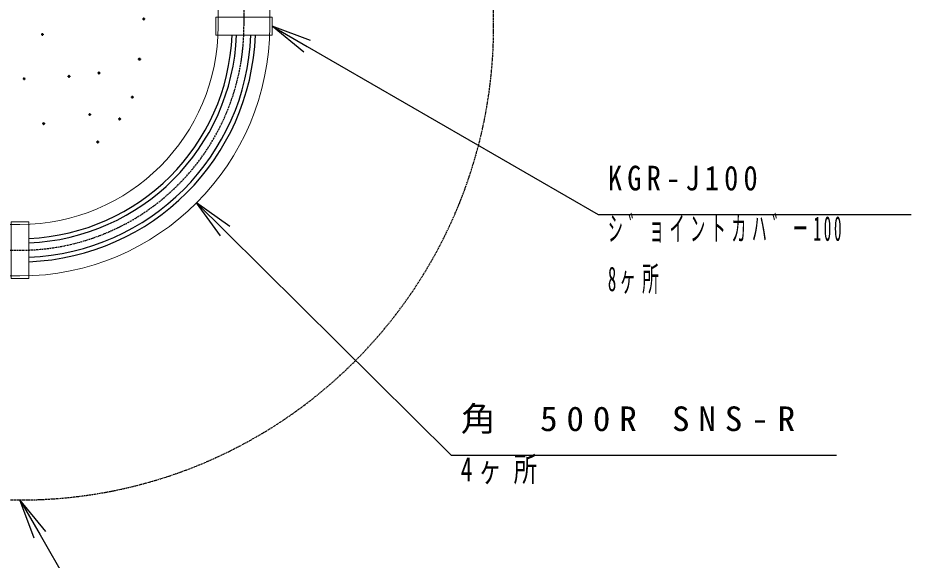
# Model space of a CAD drawing. Units: millimetres, scale not verified. Extents: x -11550 to 0, y 0 to 8010.
# Drawn here: x -7397 to -5403, y 3061 to 4271 of the extents above; entities that cross this region are included whole.
import ezdxf

# ---------------------------------------------------------------- set-up
doc = ezdxf.new("R2010")
doc.units = ezdxf.units.MM
doc.linetypes.add('USER2', pattern=[6, 3, -1, 1, -1])
doc.linetypes.add('USER3', pattern=[8, 3, -1, 1, -1, 1, -1])
doc.layers.add('線', color=7, linetype='Continuous', lineweight=25)
doc.layers.add('補助', color=2, linetype='Continuous', lineweight=50)
doc.styles.add('ＭＳ ゴシック', font='')
doc.styles.get('ＭＳ ゴシック').set_extended_font_data('MS Gothic')

msp = doc.modelspace()

# ---------------------------------------------------------------- linework, layer by layer
at = {"layer": '線', "lineweight": 13}
for p, q in [((-6950, 4252.5), (-6950, 5752.5)), ((-6835, 4252.5), (-6835, 5752.5)), ((-8892.5, 3810), (-7392.5, 3810)), ((-8892.5, 3695), (-7392.5, 3695))]:
    msp.add_line(p, q, dxfattribs=at)
at = {"layer": '線', "color": 20, "linetype": 'USER2'}
for p, q in [((-6892.5, 5752.5), (-6892.5, 4252.5)), ((-8892.5, 3752.5), (-7392.5, 3752.5))]:
    msp.add_line(p, q, dxfattribs=at)
at = {"layer": '線', "color": 2, "linetype": 'USER3'}
for p, q in [((-6335, 4252.5), (-6335, 5752.5)), ((-8892.5, 3195), (-7392.5, 3195))]:
    msp.add_line(p, q, dxfattribs=at)
at = {"layer": '線', "lineweight": 13}
for points in [[(-6955.5, 4272.5), (-6829.5, 4272.5), (-6829.5, 4232.5), (-6955.5, 4232.5)], [(-7372.5, 3815.5), (-7372.5, 3689.5), (-7412.5, 3689.5), (-7412.5, 3815.5)]]:
    msp.add_lwpolyline(points, close=True, dxfattribs=at)
at = {"layer": '線', "color": 2, "linetype": 'USER3'}
msp.add_arc((-7392.5, 4252.5), 1057.5, 270, 0, dxfattribs=at)
at = {"layer": '線', "lineweight": 13}
for radius in [557.5, 442.5]:
    msp.add_arc((-7392.5, 4252.5), radius, 270, 0, dxfattribs=at)
at = {"layer": '線', "color": 20, "linetype": 'USER2'}
msp.add_arc((-7392.5, 4252.5), 500, 270, 0, dxfattribs=at)
at = {"layer": '線', "color": 2}
for radius, start, end in [(526, 272.17907, 357.82093), (516, 272.22132, 357.77868), (484, 272.36827, 357.63173), (474, 272.41826, 357.58174)]:
    msp.add_arc((-7392.5, 4252.5), radius, start, end, dxfattribs=at)
at = {"layer": '補助', "lineweight": 25}
for p, q in [((-6759.058, 4194.51), (-6829.5, 4252.5)), ((-6744.058, 4220.49), (-6829.5, 4252.5)), ((-6829.5, 4252.5), (-6751.558, 4207.5)), ((-6751.558, 4207.5), (-6101.675, 3832.29)), ((-6944.935, 3784.271), (-6998.288, 3858.288)), ((-6923.814, 3805.576), (-6998.288, 3858.288)), ((-6998.288, 3858.288), (-6934.374, 3794.924)), ((-6101.675, 3832.29), (-6071.675, 3832.29)), ((-6071.675, 3832.29), (-5402.89, 3832.29)), ((-6934.374, 3794.924), (-6430.164, 3295.048)), ((-6430.164, 3295.048), (-6400.164, 3295.048)), ((-6400.164, 3295.048), (-5569.431, 3295.048)), ((-7360.49, 3109.558), (-7392.5, 3195)), ((-7334.51, 3124.558), (-7392.5, 3195)), ((-7392.5, 3195), (-7347.5, 3117.058)), ((-7347.5, 3117.058), (-7219.295, 2895))]:
    msp.add_line(p, q, dxfattribs=at)
at = {"layer": '補助'}
for points in [[(-7116.102, 4267.716), (-7116.285, 4267.733), (-7116.463, 4267.783), (-7116.628, 4267.866), (-7116.775, 4267.977), (-7116.9, 4268.113), (-7116.997, 4268.27), (-7117.063, 4268.442), (-7117.097, 4268.624), (-7117.097, 4268.808), (-7117.063, 4268.99), (-7116.997, 4269.162), (-7116.9, 4269.319), (-7116.775, 4269.455), (-7116.628, 4269.566), (-7116.463, 4269.648), (-7116.285, 4269.699), (-7116.102, 4269.716), (-7115.918, 4269.699), (-7115.74, 4269.648), (-7115.575, 4269.566), (-7115.428, 4269.455), (-7115.304, 4269.319), (-7115.207, 4269.162), (-7115.14, 4268.99), (-7115.106, 4268.808), (-7115.106, 4268.624), (-7115.14, 4268.442), (-7115.207, 4268.27), (-7115.304, 4268.113), (-7115.428, 4267.977), (-7115.575, 4267.866), (-7115.74, 4267.783), (-7115.918, 4267.733)], [(-7342.351, 4233.067), (-7342.535, 4233.084), (-7342.713, 4233.134), (-7342.878, 4233.217), (-7343.025, 4233.328), (-7343.149, 4233.464), (-7343.247, 4233.621), (-7343.313, 4233.793), (-7343.347, 4233.975), (-7343.347, 4234.159), (-7343.313, 4234.341), (-7343.247, 4234.513), (-7343.149, 4234.669), (-7343.025, 4234.806), (-7342.878, 4234.917), (-7342.713, 4234.999), (-7342.535, 4235.05), (-7342.351, 4235.067), (-7342.168, 4235.05), (-7341.99, 4234.999), (-7341.825, 4234.917), (-7341.678, 4234.806), (-7341.553, 4234.669), (-7341.456, 4234.513), (-7341.39, 4234.341), (-7341.356, 4234.159), (-7341.356, 4233.975), (-7341.39, 4233.793), (-7341.456, 4233.621), (-7341.553, 4233.464), (-7341.678, 4233.328), (-7341.825, 4233.217), (-7341.99, 4233.134), (-7342.168, 4233.084)], [(-7126.372, 4177.898), (-7126.555, 4177.915), (-7126.733, 4177.966), (-7126.898, 4178.048), (-7127.045, 4178.159), (-7127.17, 4178.295), (-7127.267, 4178.452), (-7127.333, 4178.624), (-7127.367, 4178.806), (-7127.367, 4178.99), (-7127.333, 4179.172), (-7127.267, 4179.344), (-7127.17, 4179.501), (-7127.045, 4179.637), (-7126.898, 4179.748), (-7126.733, 4179.831), (-7126.555, 4179.881), (-7126.372, 4179.898), (-7126.188, 4179.881), (-7126.01, 4179.831), (-7125.845, 4179.748), (-7125.698, 4179.637), (-7125.574, 4179.501), (-7125.476, 4179.344), (-7125.41, 4179.172), (-7125.376, 4178.99), (-7125.376, 4178.806), (-7125.41, 4178.624), (-7125.476, 4178.452), (-7125.574, 4178.295), (-7125.698, 4178.159), (-7125.845, 4178.048), (-7126.01, 4177.966), (-7126.188, 4177.915)], [(-7125.372, 4177.898), (-7125.555, 4177.915), (-7125.733, 4177.966), (-7125.898, 4178.048), (-7126.045, 4178.159), (-7126.17, 4178.295), (-7126.267, 4178.452), (-7126.333, 4178.624), (-7126.367, 4178.806), (-7126.367, 4178.99), (-7126.333, 4179.172), (-7126.267, 4179.344), (-7126.17, 4179.501), (-7126.045, 4179.637), (-7125.898, 4179.748), (-7125.733, 4179.831), (-7125.555, 4179.881), (-7125.372, 4179.898), (-7125.188, 4179.881), (-7125.01, 4179.831), (-7124.845, 4179.748), (-7124.698, 4179.637), (-7124.574, 4179.501), (-7124.476, 4179.344), (-7124.41, 4179.172), (-7124.376, 4178.99), (-7124.376, 4178.806), (-7124.41, 4178.624), (-7124.476, 4178.452), (-7124.574, 4178.295), (-7124.698, 4178.159), (-7124.845, 4178.048), (-7125.01, 4177.966), (-7125.188, 4177.915)], [(-7216.232, 4147.103), (-7216.416, 4147.12), (-7216.593, 4147.171), (-7216.758, 4147.253), (-7216.906, 4147.364), (-7217.03, 4147.501), (-7217.127, 4147.658), (-7217.194, 4147.83), (-7217.228, 4148.011), (-7217.228, 4148.196), (-7217.194, 4148.377), (-7217.127, 4148.549), (-7217.03, 4148.706), (-7216.906, 4148.842), (-7216.758, 4148.954), (-7216.593, 4149.036), (-7216.416, 4149.086), (-7216.232, 4149.103), (-7216.048, 4149.086), (-7215.871, 4149.036), (-7215.706, 4148.954), (-7215.558, 4148.842), (-7215.434, 4148.706), (-7215.337, 4148.549), (-7215.27, 4148.377), (-7215.236, 4148.196), (-7215.236, 4148.011), (-7215.27, 4147.83), (-7215.337, 4147.658), (-7215.434, 4147.501), (-7215.558, 4147.364), (-7215.706, 4147.253), (-7215.871, 4147.171), (-7216.048, 4147.12)], [(-7383.116, 4134.272), (-7383.3, 4134.289), (-7383.477, 4134.34), (-7383.642, 4134.422), (-7383.789, 4134.533), (-7383.914, 4134.67), (-7384.011, 4134.826), (-7384.078, 4134.999), (-7384.112, 4135.18), (-7384.112, 4135.364), (-7384.078, 4135.546), (-7384.011, 4135.718), (-7383.914, 4135.875), (-7383.789, 4136.011), (-7383.642, 4136.122), (-7383.477, 4136.205), (-7383.3, 4136.255), (-7383.116, 4136.272), (-7382.932, 4136.255), (-7382.755, 4136.205), (-7382.589, 4136.122), (-7382.442, 4136.011), (-7382.318, 4135.875), (-7382.221, 4135.718), (-7382.154, 4135.546), (-7382.12, 4135.364), (-7382.12, 4135.18), (-7382.154, 4134.999), (-7382.221, 4134.826), (-7382.318, 4134.67), (-7382.442, 4134.533), (-7382.589, 4134.422), (-7382.755, 4134.34), (-7382.932, 4134.289)], [(-7282.986, 4139.405), (-7283.169, 4139.422), (-7283.347, 4139.472), (-7283.512, 4139.554), (-7283.659, 4139.666), (-7283.784, 4139.802), (-7283.881, 4139.959), (-7283.948, 4140.131), (-7283.981, 4140.312), (-7283.981, 4140.497), (-7283.948, 4140.678), (-7283.881, 4140.85), (-7283.784, 4141.007), (-7283.659, 4141.144), (-7283.512, 4141.255), (-7283.347, 4141.337), (-7283.169, 4141.388), (-7282.986, 4141.405), (-7282.802, 4141.388), (-7282.624, 4141.337), (-7282.459, 4141.255), (-7282.312, 4141.144), (-7282.188, 4141.007), (-7282.091, 4140.85), (-7282.024, 4140.678), (-7281.99, 4140.497), (-7281.99, 4140.312), (-7282.024, 4140.131), (-7282.091, 4139.959), (-7282.188, 4139.802), (-7282.312, 4139.666), (-7282.459, 4139.554), (-7282.624, 4139.472), (-7282.802, 4139.422)], [(-7141.776, 4093.213), (-7141.96, 4093.23), (-7142.137, 4093.28), (-7142.303, 4093.362), (-7142.45, 4093.474), (-7142.574, 4093.61), (-7142.671, 4093.767), (-7142.738, 4093.939), (-7142.772, 4094.12), (-7142.772, 4094.305), (-7142.738, 4094.486), (-7142.671, 4094.658), (-7142.574, 4094.815), (-7142.45, 4094.952), (-7142.303, 4095.063), (-7142.137, 4095.145), (-7141.96, 4095.196), (-7141.776, 4095.213), (-7141.592, 4095.196), (-7141.415, 4095.145), (-7141.25, 4095.063), (-7141.102, 4094.952), (-7140.978, 4094.815), (-7140.881, 4094.658), (-7140.814, 4094.486), (-7140.78, 4094.305), (-7140.78, 4094.12), (-7140.814, 4093.939), (-7140.881, 4093.767), (-7140.978, 4093.61), (-7141.102, 4093.474), (-7141.25, 4093.362), (-7141.415, 4093.28), (-7141.592, 4093.23)], [(-7141.776, 4093.213), (-7141.96, 4093.23), (-7142.137, 4093.28), (-7142.303, 4093.362), (-7142.45, 4093.474), (-7142.574, 4093.61), (-7142.671, 4093.767), (-7142.738, 4093.939), (-7142.772, 4094.12), (-7142.772, 4094.305), (-7142.738, 4094.486), (-7142.671, 4094.658), (-7142.574, 4094.815), (-7142.45, 4094.952), (-7142.303, 4095.063), (-7142.137, 4095.145), (-7141.96, 4095.196), (-7141.776, 4095.213), (-7141.592, 4095.196), (-7141.415, 4095.145), (-7141.25, 4095.063), (-7141.102, 4094.952), (-7140.978, 4094.815), (-7140.881, 4094.658), (-7140.814, 4094.486), (-7140.78, 4094.305), (-7140.78, 4094.12), (-7140.814, 4093.939), (-7140.881, 4093.767), (-7140.978, 4093.61), (-7141.102, 4093.474), (-7141.25, 4093.362), (-7141.415, 4093.28), (-7141.592, 4093.23)], [(-7236.638, 4054.396), (-7236.822, 4054.413), (-7236.999, 4054.463), (-7237.164, 4054.546), (-7237.311, 4054.657), (-7237.436, 4054.793), (-7237.533, 4054.95), (-7237.6, 4055.122), (-7237.634, 4055.303), (-7237.634, 4055.488), (-7237.6, 4055.669), (-7237.533, 4055.841), (-7237.436, 4055.998), (-7237.311, 4056.135), (-7237.164, 4056.246), (-7236.999, 4056.328), (-7236.822, 4056.379), (-7236.638, 4056.396), (-7236.454, 4056.379), (-7236.277, 4056.328), (-7236.111, 4056.246), (-7235.964, 4056.135), (-7235.84, 4055.998), (-7235.743, 4055.841), (-7235.676, 4055.669), (-7235.642, 4055.488), (-7235.642, 4055.303), (-7235.676, 4055.122), (-7235.743, 4054.95), (-7235.84, 4054.793), (-7235.964, 4054.657), (-7236.111, 4054.546), (-7236.277, 4054.463), (-7236.454, 4054.413)], [(-7339.469, 4034.189), (-7339.653, 4034.206), (-7339.831, 4034.257), (-7339.996, 4034.339), (-7340.143, 4034.45), (-7340.267, 4034.587), (-7340.365, 4034.744), (-7340.431, 4034.916), (-7340.465, 4035.097), (-7340.465, 4035.282), (-7340.431, 4035.463), (-7340.365, 4035.635), (-7340.267, 4035.792), (-7340.143, 4035.928), (-7339.996, 4036.04), (-7339.831, 4036.122), (-7339.653, 4036.172), (-7339.469, 4036.189), (-7339.286, 4036.172), (-7339.108, 4036.122), (-7338.943, 4036.04), (-7338.796, 4035.928), (-7338.671, 4035.792), (-7338.574, 4035.635), (-7338.508, 4035.463), (-7338.474, 4035.282), (-7338.474, 4035.097), (-7338.508, 4034.916), (-7338.574, 4034.744), (-7338.671, 4034.587), (-7338.796, 4034.45), (-7338.943, 4034.339), (-7339.108, 4034.257), (-7339.286, 4034.206)], [(-7170.018, 4044.454), (-7170.202, 4044.471), (-7170.379, 4044.522), (-7170.544, 4044.604), (-7170.692, 4044.715), (-7170.816, 4044.852), (-7170.913, 4045.009), (-7170.98, 4045.181), (-7171.014, 4045.362), (-7171.014, 4045.547), (-7170.98, 4045.728), (-7170.913, 4045.9), (-7170.816, 4046.057), (-7170.692, 4046.193), (-7170.544, 4046.305), (-7170.379, 4046.387), (-7170.202, 4046.437), (-7170.018, 4046.454), (-7169.834, 4046.437), (-7169.657, 4046.387), (-7169.492, 4046.305), (-7169.344, 4046.193), (-7169.22, 4046.057), (-7169.123, 4045.9), (-7169.056, 4045.728), (-7169.022, 4045.547), (-7169.022, 4045.362), (-7169.056, 4045.181), (-7169.123, 4045.009), (-7169.22, 4044.852), (-7169.344, 4044.715), (-7169.492, 4044.604), (-7169.657, 4044.522), (-7169.834, 4044.471)], [(-7218.8, 3993.13), (-7218.983, 3993.147), (-7219.161, 3993.197), (-7219.326, 3993.28), (-7219.473, 3993.391), (-7219.598, 3993.527), (-7219.695, 3993.684), (-7219.761, 3993.856), (-7219.795, 3994.038), (-7219.795, 3994.222), (-7219.761, 3994.404), (-7219.695, 3994.576), (-7219.598, 3994.732), (-7219.473, 3994.869), (-7219.326, 3994.98), (-7219.161, 3995.062), (-7218.983, 3995.113), (-7218.8, 3995.13), (-7218.616, 3995.113), (-7218.438, 3995.062), (-7218.273, 3994.98), (-7218.126, 3994.869), (-7218.001, 3994.732), (-7217.904, 3994.576), (-7217.838, 3994.404), (-7217.804, 3994.222), (-7217.804, 3994.038), (-7217.838, 3993.856), (-7217.904, 3993.684), (-7218.001, 3993.527), (-7218.126, 3993.391), (-7218.273, 3993.28), (-7218.438, 3993.197), (-7218.616, 3993.147)]]:
    msp.add_lwpolyline(points, close=True, dxfattribs=at)

# ---------------------------------------------------------------- texts
at = {"layer": '補助', "char_height": 54.99, "attachment_point": 1, "style": 'ＭＳ ゴシック'}
for s, insert in [('\\T1.36;\\W0.85;KGR-J100', (-6079.925, 3941.04)), ('\\T1.36;\\W0.45;シ゛ョイントカハ゛ー100', (-6079.925, 3828.54)), ('\\T1.36;\\W0.5;8ヶ所', (-6079.925, 3716.04)), ('\\T1.5;\\W1.05;角\\~500R\\~SNS-R', (-6408.414, 3403.798)), ('\\T1.5;\\W0.7;4ヶ所', (-6408.414, 3291.298))]:
    msp.add_mtext(s, dxfattribs=dict(at, insert=insert))

doc.saveas('drawing.dxf')
